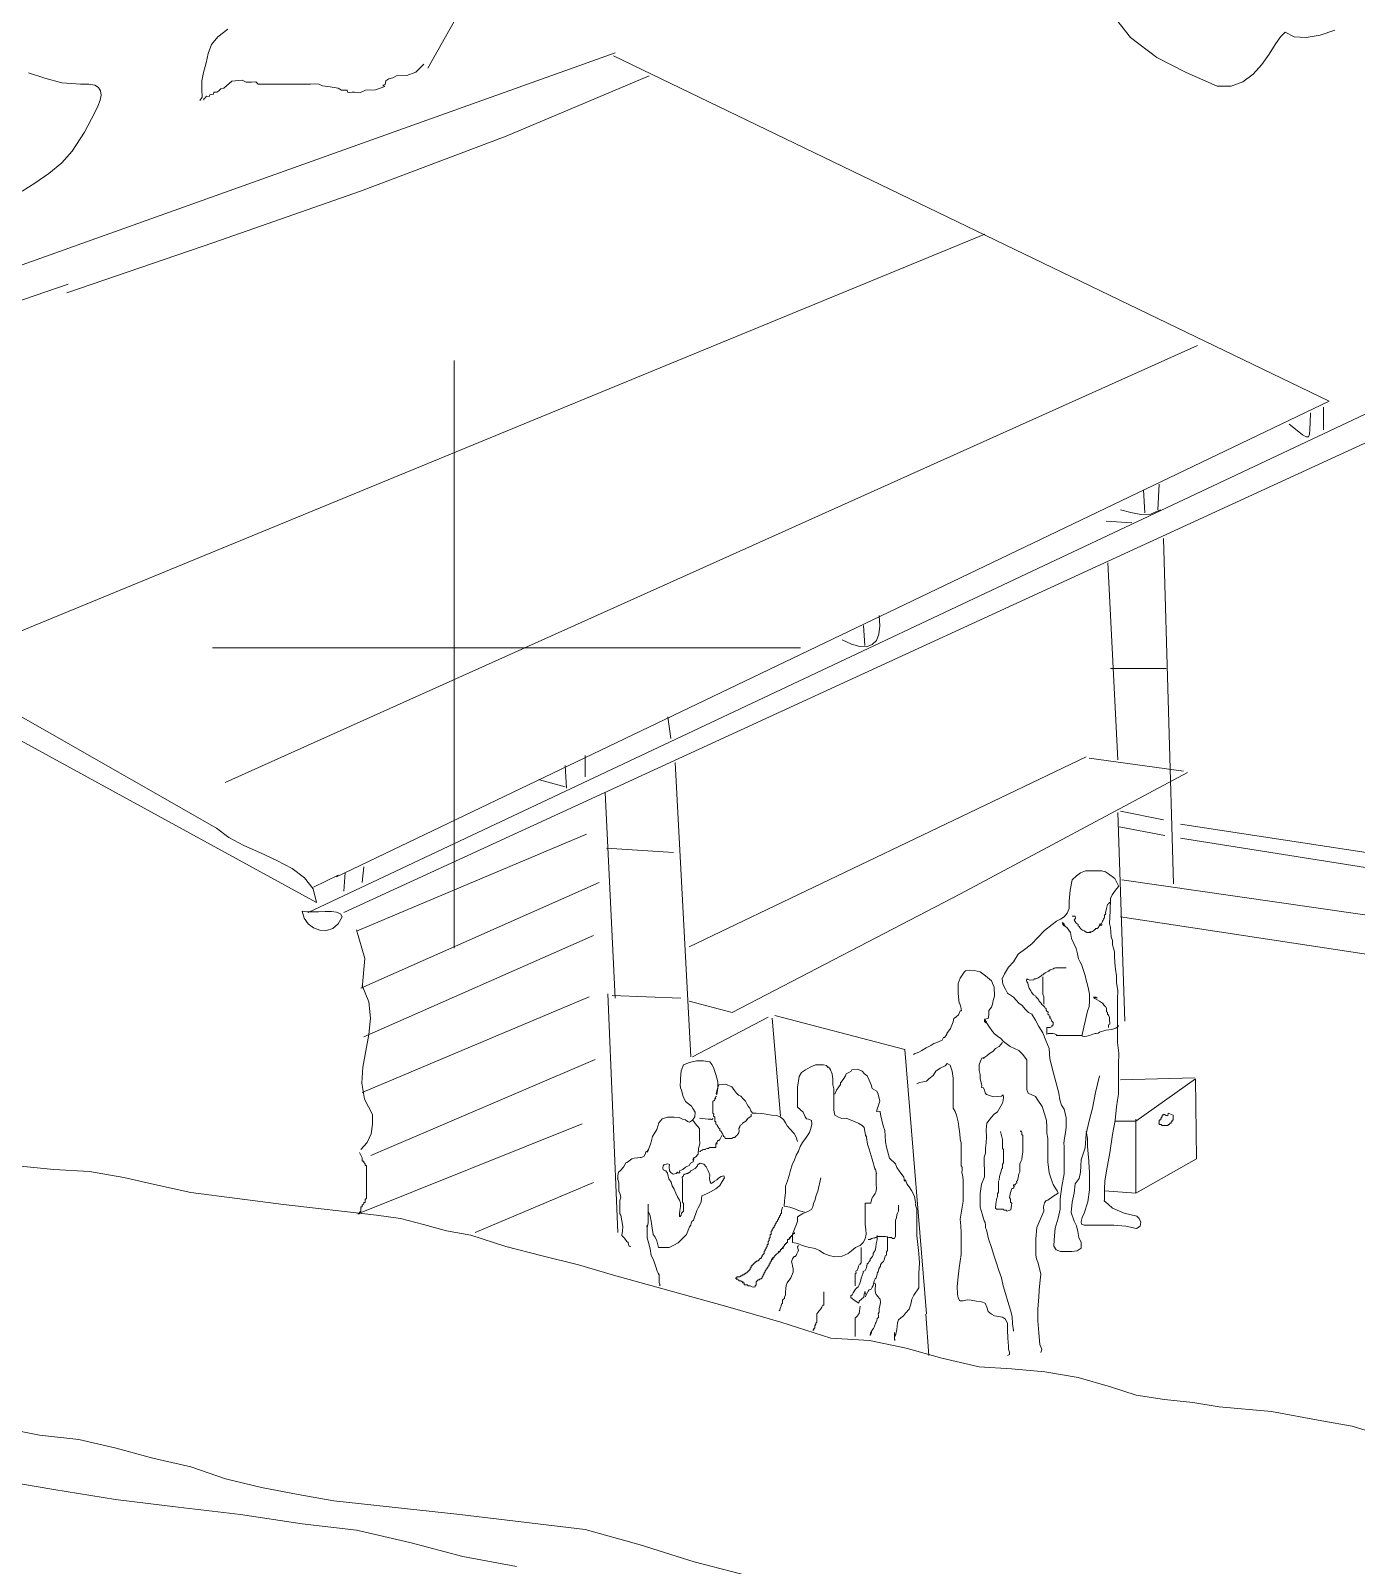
# Model space of a CAD drawing. Header units: millimetres. Extents: x -18 to 362, y -23 to 357.
# Drawn here: x 143.5 to 231.3, y 106.2 to 207.9 of the extents above; entities that cross this region are included whole.
import ezdxf

# ---------------------------------------------------------------- set-up
doc = ezdxf.new("R2010")
doc.units = ezdxf.units.MM
for name, color, linetype, lineweight in [('Aussen', 7, 'CONTINUOUS', 0), ('hilf', 5, 'CONTINUOUS', 0), ('Innenkreis', 7, 'CONTINUOUS', 0), ('Motiv', 7, 'CONTINUOUS', 0), ('Pocket', 7, 'CONTINUOUS', 0)]:
    doc.layers.add(name, color=color, linetype=linetype, lineweight=lineweight)

msp = doc.modelspace()

# ---------------------------------------------------------------- linework, layer by layer
at = {"layer": 'Aussen'}
msp.add_circle((171.5385, 166.98825), 190, dxfattribs=at)
at = {"layer": 'hilf', "color": 0}
for points in [[(171.5385, 186.035), (171.5385, 147.07425)], [(155.5215, 166.98825), (194.48225, 166.98825)]]:
    msp.add_lwpolyline(points, dxfattribs=at)
at = {"layer": 'Innenkreis'}
msp.add_circle((171.5385, 166.98825), 119, dxfattribs=at)
at = {"layer": 'Motiv', "color": 0}
for points in [[(169.7979, 205.41015), (172.33845, 209.9349)], [(214.8792, 209.31495), (216.3597, 207.4269), (218.1057, 206.1093), (220.0497, 205.1181), (222.1242, 204.2049), (223.0347, 204.21165), (223.8207, 204.5085), (224.4957, 205.01385), (225.0702, 205.64625), (225.5577, 206.32335), (225.9687, 206.96145), (226.3152, 207.4806), (226.6122, 207.79635), (227.2167, 207.48705), (228.0162, 207.43095), (228.9387, 207.58875), (229.9167, 207.9225)], [(154.6701, 203.2683), (154.82055, 203.4792), (154.815, 203.95845), (154.79865, 204.55665), (154.9143, 205.1223), (155.0949, 205.7487), (155.23575, 206.38185), (155.45625, 206.976), (155.87535, 207.4854), (156.5385, 207.99495)], [(110.91765, 180.95475), (182.19855, 206.41935)], [(169.53015, 205.67805), (168.9948, 205.1424), (168.3924, 204.9081), (167.71035, 204.88455), (167.4729, 204.76335), (167.20995, 204.68595), (167.00895, 204.56955), (166.95675, 204.33045), (166.8096, 204.2685), (166.93575, 204.192), (166.3164, 203.9772), (165.6483, 203.9373), (165.3195, 203.79645), (164.93055, 203.80395), (164.7783, 203.8104), (164.6049, 203.79165), (164.47245, 203.81205), (164.44305, 203.9373), (164.0721, 203.93565), (163.8408, 204.0789), (163.32585, 204.16185), (162.7983, 204.2301), (162.5745, 204.3474), (162.3051, 204.35895), (162.0195, 204.33345), (161.74935, 204.3393), (158.5527, 204.3393), (158.3964, 204.4875), (158.09205, 204.4794), (157.7496, 204.46785), (157.48185, 204.60705), (156.7941, 204.54435), (156.2766, 204.0717), (156.0585, 204.02355), (155.9274, 203.90955), (155.80365, 203.8095), (155.6076, 203.80395), (155.57745, 203.68185), (155.4603, 203.65815), (155.33655, 203.6379), (155.2854, 203.52315), (155.1429, 203.54355), (155.06895, 203.4954), (155.01435, 203.42205), (154.9314, 203.3676), (154.9323, 203.2806), (154.93785, 203.4018)], [(163.74, 151.7985), (229.5297, 183.32115), (182.10405, 206.22975)], [(143.32665, 205.0929), (144.4056, 204.7479), (145.52955, 204.43365), (146.7723, 204.3393), (147.31245, 204.34995), (147.70395, 204.2742), (147.9612, 204.1203), (148.09785, 203.8974), (148.12635, 203.6127), (148.062, 203.27325), (147.918, 202.88835), (147.7089, 202.4652), (147.0246, 201.16065), (146.21055, 199.90245), (145.536, 199.1391), (144.65865, 198.4254), (143.72685, 197.7858), (142.88955, 197.2437)], [(184.47075, 204.90495), (174.972, 200.88555), (165.33405, 197.247), (155.6085, 193.84035), (145.84845, 190.51605)], [(139.9794, 166.9452), (206.7168, 194.397)], [(113.7579, 179.2506), (118.2141, 180.87585), (122.7495, 182.44305), (127.2156, 184.06095), (131.4645, 185.8344), (134.0385, 187.0068), (136.9845, 188.0169), (140.0535, 188.99265), (142.9953, 190.06035), (145.9428, 191.0841)], [(164.21265, 149.4321), (243.9192, 186.06705), (243.3942, 186.8646), (242.4822, 187.18605), (241.4097, 187.05075), (240.4077, 186.47865), (161.84625, 149.4321)], [(156.3555, 158.04615), (220.8207, 187.01355)], [(226.8792, 181.8069), (227.4102, 181.38855), (227.7807, 181.10685), (228.0207, 180.96765), (228.1602, 180.97575), (228.2277, 181.1346), (228.2547, 181.4496), (228.2682, 181.9248), (228.2997, 182.5644)], [(229.1517, 182.94285), (229.1517, 181.4283)], [(115.5156, 175.75455), (162.4143, 150.0945), (162.1929, 150.99705), (161.62155, 151.7352), (160.7883, 152.352), (159.78165, 152.8866), (158.68785, 153.3822), (157.5966, 153.87795), (156.59475, 154.41585), (155.77035, 155.03595), (111.012, 180.57615)], [(217.3197, 175.9377), (217.2237, 177.4521)], [(218.2662, 177.83145), (218.1702, 176.1273)], [(218.3607, 176.1273), (217.7022, 175.8399), (217.0542, 175.81635), (216.3957, 175.94805), (215.7087, 176.1273)], [(214.7622, 175.3695), (216.4677, 175.27515)], [(218.5497, 174.23355), (219.2127, 151.32585)], [(214.8567, 172.6245), (215.5197, 159.56145)], [(199.71165, 169.122), (199.75875, 168.4335), (199.69365, 167.88105), (199.52115, 167.4669), (199.2477, 167.19075), (198.87825, 167.05575), (198.4176, 167.06385), (197.87325, 167.2152), (197.25, 167.5131)], [(198.76515, 167.1339), (198.6699, 168.4596)], [(215.0472, 165.61935), (218.7387, 165.61935)], [(185.7012, 162.4008), (185.8908, 160.98075)], [(180.2103, 158.42535), (180.2103, 159.84555)], [(213.4377, 159.75015), (187.12125, 147.1599)], [(178.98, 157.6677), (178.8855, 159.18225)], [(186.17475, 159.37185), (187.2156, 139.8714)], [(220.1577, 158.7093), (205.08915, 150.6756), (189.96135, 142.806), (187.12125, 143.5629)], [(219.8742, 158.80395), (213.6267, 159.6558)], [(178.8855, 157.7622), (177.18135, 158.23575)], [(181.53615, 157.38375), (182.19855, 143.7525)], [(215.5197, 156.05895), (215.9937, 142.2381)], [(218.5497, 155.5851), (215.7087, 156.1533)], [(165.0648, 148.20165), (180.30585, 154.63875)], [(215.6157, 155.11155), (218.6442, 154.5435)], [(239.4702, 127.1868), (240.7752, 126.9192), (242.0172, 127.0452), (243.2112, 127.4724), (244.3692, 128.11035), (245.5107, 128.86635), (246.6447, 129.64845), (247.7922, 130.3647), (248.9637, 130.92285), (276.0102, 146.6871), (219.6852, 155.30115)], [(186.0795, 153.4083), (181.63065, 153.69225)], [(219.6852, 154.3548), (271.6542, 146.11905), (239.1852, 127.47)], [(163.8489, 151.92135), (162.21885, 151.10685)], [(164.21265, 150.8523), (164.3073, 152.0826)], [(165.5385, 152.46105), (165.44325, 151.4202)], [(214.3107, 138.6069), (214.0557, 137.51055), (213.8427, 136.4649), (213.6297, 135.62265), (213.4407, 134.7633), (213.3657, 133.8471), (213.1062, 133.05105), (213.0747, 132.63855), (213.0642, 132.2193), (212.9727, 131.81415), (212.7042, 131.44455), (212.6247, 130.82205), (212.5032, 130.2402), (212.4372, 129.5451), (212.6367, 128.96835), (212.7942, 128.65635), (212.8752, 128.28225), (212.9547, 127.89975), (213.1062, 127.5627), (213.1002, 127.1835), (212.8422, 127.01355), (212.4732, 126.96795), (212.1282, 126.9606), (211.7352, 126.9564), (211.4427, 127.06725), (211.2867, 127.3194), (211.2987, 127.7376), (211.3812, 128.51085), (211.5657, 129.16905), (211.7037, 129.76335), (211.7007, 130.4502), (211.8252, 131.2737), (211.9677, 132.1143), (211.9677, 133.9218), (211.9602, 134.13585), (211.9977, 134.47935), (212.0532, 134.8593), (212.1012, 135.18075), (212.0967, 135.8301), (211.9677, 136.3983), (211.7892, 136.6596), (211.6902, 137.02815), (211.6137, 137.4504), (211.4997, 137.87115), (211.2732, 138.795), (211.0302, 139.7325), (210.9792, 140.4126), (210.7587, 140.9466), (210.5517, 141.46335), (210.2952, 141.88725), (210.0627, 142.2918), (209.8257, 142.69065), (209.6037, 142.80855), (209.3922, 143.03145), (209.1807, 143.2683), (208.9557, 143.42625), (208.6122, 143.8233), (208.2207, 144.096), (208.0722, 144.35565), (207.9162, 144.681), (207.8622, 145.0326), (208.0182, 145.36785), (208.2807, 145.8024), (208.6212, 146.17125), (208.9212, 146.6814), (209.4237, 147.04125), (209.8392, 147.35685), (210.2082, 147.75885), (210.6672, 148.24395), (211.1652, 148.6476), (211.4592, 148.85265), (211.7367, 149.00085), (211.9812, 149.157), (212.1687, 149.3841), (212.3067, 149.70225), (212.3022, 150.18075), (212.3697, 150.92625), (212.5032, 151.5927), (212.7867, 151.8702), (213.0642, 152.07615), (213.3837, 152.19075), (213.7917, 152.19495), (214.1232, 152.1975), (214.4457, 152.19), (214.7217, 152.1348), (214.9137, 151.9947), (215.3232, 151.69845), (215.5827, 151.20375), (215.5662, 151.155), (215.3787, 150.91395), (215.1567, 150.60885), (215.0457, 150.36555), (215.0142, 149.5404), (214.9797, 148.71435), (215.0502, 148.44975), (215.0697, 148.13565), (215.0952, 147.8256), (215.1807, 147.5766), (215.1837, 147.291), (215.2422, 147.06135), (215.3037, 146.8344), (215.3142, 146.5569), (215.3352, 146.1093), (215.3817, 145.68705), (215.4357, 145.24095), (215.4492, 144.7779), (215.5197, 144.2694), (215.5152, 143.685), (215.5152, 140.8164), (215.5887, 140.106), (215.5827, 139.3629), (215.5827, 137.4024), (215.5017, 136.99395), (215.4492, 136.5576), (215.3442, 135.64785), (215.1807, 134.7249), (215.0097, 133.5069), (214.7787, 132.31545), (214.6662, 131.62605), (214.6452, 131.11995), (214.6437, 130.89855), (214.6467, 130.6185), (214.6452, 130.3899), (214.6287, 130.3239), (214.8867, 130.10265), (215.1807, 129.83805), (215.9382, 129.50205), (216.7902, 129.3075), (216.9522, 129.15615), (217.0542, 128.9031), (217.0167, 128.64915), (216.7617, 128.4954), (216.0582, 128.64345), (215.2707, 128.7003), (213.3072, 128.7003), (213.1182, 128.77845), (213.0882, 128.95935), (213.1692, 129.21165), (213.3072, 129.5037), (213.5472, 130.2516), (213.6417, 131.0589), (213.6462, 132.1737), (213.5742, 133.25205), (213.5802, 133.22355), (213.5712, 133.4271), (213.5472, 133.7046), (213.5082, 133.89585), (213.5082, 134.44605), (213.4407, 134.92605)], [(267.0162, 144.22545), (215.8032, 151.6098)], [(165.3489, 144.4149), (181.1577, 151.4202)], [(212.5032, 149.1831), (212.6907, 149.18625), (212.7192, 149.0496), (212.6442, 148.9194), (212.6982, 148.8306), (212.7447, 148.77615), (212.7717, 148.7208), (212.8347, 148.6824), (212.8992, 148.6419), (212.9052, 148.5516), (212.9757, 148.5069), (213.0012, 148.4475), (213.0387, 148.3872), (213.1167, 148.3122), (213.1767, 148.2741), (213.2442, 148.2447), (213.3117, 148.21305), (213.3642, 148.18125), (213.4827, 148.10565), (213.6747, 148.1121), (213.7527, 148.11285), (213.7197, 148.10895), (213.6507, 148.1193), (213.6957, 148.15125), (213.8427, 148.1781), (213.9327, 148.24305), (213.9792, 148.2837), (214.0362, 148.3131), (214.0737, 148.38645), (214.1652, 148.3758), (214.2372, 148.4466), (214.2777, 148.5117), (214.3167, 148.5768), (214.3692, 148.64685), (214.3662, 148.7094), (214.3077, 148.6167), (214.3917, 148.5768), (214.4787, 148.6191), (214.4472, 148.7037), (214.4832, 148.78665), (214.5087, 148.8681), (214.5582, 148.92345), (214.5777, 148.9935), (214.6167, 149.0529), (214.6482, 149.10975), (214.6452, 149.11065), (214.6452, 149.12205), (214.6437, 149.26035), (214.6512, 149.25315), (214.7307, 149.3424), (214.7022, 149.4102), (214.7802, 149.69805), (214.8432, 149.9652), (214.8957, 149.99355), (214.9137, 150.0456), (214.9677, 150.0651), (214.9797, 150.10185), (214.9797, 150.1206)], [(211.8342, 148.78185), (211.9497, 148.6989), (212.0067, 148.58415), (211.9872, 148.53285), (211.8732, 148.6419), (211.8567, 148.74345), (211.9317, 148.6572), (212.0502, 148.50915), (212.1597, 148.4262), (212.3817, 148.1064), (212.4537, 147.7116), (212.7717, 147.05415), (212.8572, 146.7042), (212.9202, 146.3673), (213.0042, 146.17845), (213.1182, 145.98885), (213.3612, 145.26225), (213.4287, 144.94725), (213.5082, 144.64605), (213.5802, 144.3621), (213.6567, 144.0252), (213.6417, 143.77455), (213.6417, 143.541), (213.6297, 143.20335), (213.5082, 142.89075), (213.3327, 142.12245), (213.1677, 141.3396), (213.1542, 141.23385), (213.2877, 141.2118), (213.4797, 141.2412), (213.6417, 141.2916), (213.8637, 141.36405), (214.0647, 141.4194), (214.0137, 141.41205), (214.0962, 141.4194), (214.2267, 141.44625), (214.3182, 141.4974), (214.7232, 141.62685), (215.1387, 141.6822), (215.3952, 141.76605), (215.5542, 141.87105), (215.5257, 141.9093), (215.5827, 141.95415)], [(263.7027, 141.8589), (215.7087, 149.14815)], [(165.44325, 144.4149), (165.6027, 146.3949), (165.0648, 148.296)], [(165.5385, 141.19635), (180.7785, 147.9177)], [(210.4287, 120.26625), (210.4857, 120.5022), (210.3612, 120.8016), (210.3012, 121.5837), (210.2277, 122.35935), (210.2262, 123.16245), (210.2952, 123.93555), (210.3237, 124.4052), (210.3612, 124.8666), (210.4287, 125.4567), (210.2952, 126.0231), (210.2322, 126.26895), (210.1452, 126.4869), (210.0837, 126.7173), (210.0942, 126.99645), (210.0897, 127.797), (210.1602, 128.5671), (210.6297, 129.6378), (210.6087, 129.9252), (210.6672, 130.1808), (210.7752, 130.3485), (210.8967, 130.3737), (211.2297, 130.60725), (211.5657, 130.84245), (211.5087, 130.9839), (211.3857, 131.18415), (211.2522, 131.39745), (211.1652, 131.57895), (210.9732, 132.1779), (210.8967, 132.91095), (210.8967, 134.4573), (210.8262, 134.8098), (210.8142, 135.22635), (210.7917, 135.65205), (210.6957, 136.03035), (210.5022, 136.5798), (210.2277, 137.0004), (210.0822, 137.23395), (209.8332, 137.35125), (209.5962, 137.4708), (209.4912, 137.71245), (209.4912, 139.6779), (209.2032, 140.05305), (208.9557, 140.28075), (208.4007, 140.5485), (207.9522, 140.88315), (207.76335, 141.08895), (207.54375, 141.24435), (207.3435, 141.38685), (207.21555, 141.552), (206.97555, 141.9027), (206.68425, 142.34865), (206.6925, 142.2006), (206.7852, 142.1241), (206.82585, 142.1616), (206.6802, 142.3551), (206.9316, 142.4058), (206.96745, 142.6497), (206.97645, 142.9476), (207.14895, 143.1585), (207.21, 143.36685), (207.2343, 143.4702), (207.26625, 143.60205), (207.34995, 143.895), (207.33765, 144.4866), (207.14895, 144.8991), (206.75655, 145.2273), (206.41245, 145.50135), (206.01375, 145.6014), (205.6743, 145.6095), (205.43835, 145.56075), (205.34955, 145.48995), (205.086, 145.08555), (204.9396, 144.7227), (204.9345, 144.0594), (205.0071, 143.42625), (205.02585, 143.4408), (205.1112, 143.187), (205.16085, 142.9272), (205.077, 142.92165), (204.97365, 142.64745), (204.81495, 142.5195), (204.66855, 142.4106), (204.60495, 142.18845), (204.426, 141.73995), (204.2037, 141.4185), (204.2022, 141.3771), (204.12645, 141.2631), (204.0303, 141.1581), (203.9694, 141.141), (203.8881, 140.9646), (203.63745, 140.8554), (203.34285, 140.7585), (203.13285, 140.6154), (202.8195, 140.4648), (202.5297, 140.28075), (202.3353, 140.1774), (202.0554, 140.05875), (202.07085, 140.09295), (201.99435, 140.01315)], [(210.8307, 141.3519), (210.8307, 141.81975), (211.0482, 141.82065), (211.1832, 141.88725), (211.1592, 141.93285), (211.2372, 141.9849), (211.2342, 142.14855), (211.1592, 142.23645), (211.0692, 142.4439), (211.0287, 142.43325), (211.0302, 142.4895), (211.0332, 142.54635), (210.9927, 142.5351), (210.9627, 142.6425), (210.8967, 142.69065), (210.9027, 142.8297), (210.8307, 142.89075), (210.7827, 142.9656), (210.7722, 143.0625), (210.7137, 143.10225), (210.6822, 143.1633), (210.6042, 143.2431), (210.4992, 143.34885), (210.4317, 143.45055), (210.3567, 143.50845), (210.3237, 143.5629), (210.2952, 143.62725), (210.2292, 143.72325), (210.1572, 143.7762), (210.1227, 143.83065), (210.0942, 143.895), (209.9457, 143.97225), (209.8602, 144.096), (209.8107, 144.1596), (209.7567, 144.24645), (209.7162, 144.3069), (209.6922, 144.36375), (209.6622, 144.42315), (209.6217, 144.4947), (209.5782, 144.62415), (209.5587, 144.76575), (209.4942, 144.8349), (209.4822, 144.9498), (209.5077, 145.0302), (209.5587, 144.9993), (209.7387, 144.96105), (209.9592, 144.966), (209.9862, 145.03515), (210.0912, 145.0335), (210.1662, 145.0701), (210.2457, 145.1148), (210.3687, 145.16685), (210.4437, 145.23855), (210.4977, 145.2726), (210.5622, 145.30125), (210.6327, 145.37115), (210.7107, 145.44045), (210.8097, 145.47285), (210.9012, 145.5168), (210.9072, 145.56975), (210.9687, 145.57065), (211.0287, 145.5747), (211.0302, 145.6356), (211.2672, 145.69995), (211.3062, 145.7568), (211.3872, 145.7691), (212.1012, 145.7691)], [(165.44325, 144.6045), (165.87375, 143.52225), (165.9795, 142.4349), (165.87375, 141.34845), (165.6687, 140.26455), (165.47745, 139.18875), (165.4122, 138.1227), (165.58725, 137.0712), (166.11375, 136.0377), (166.1316, 135.40455), (166.0299, 134.77305), (165.7785, 134.19435), (165.3489, 133.71825)], [(210.5622, 145.16685), (210.5607, 144.23265), (210.5622, 144.0294), (210.6327, 143.84625), (210.6327, 143.6076), (210.6342, 143.56785), (210.6192, 143.5872), (210.6297, 143.5956), (210.6327, 143.4066), (210.6312, 143.36595), (210.6237, 143.39535), (210.6297, 143.42625)], [(165.44325, 137.505), (180.49455, 143.847)], [(181.72575, 144.0366), (182.3883, 128.22765)], [(186.55335, 143.7525), (182.0097, 143.94135)], [(213.9087, 143.82825), (214.0662, 143.8233), (214.1697, 143.7567), (213.9402, 143.8347), (213.9357, 143.79), (214.0152, 143.7306), (214.3167, 143.5581), (214.5102, 143.41815), (214.5762, 143.3595), (214.5837, 143.3001), (214.6347, 143.29605), (214.6512, 143.23665), (214.6977, 143.2302), (214.7127, 143.17815), (214.7307, 143.18205), (214.7877, 143.07705), (214.7757, 142.9362), (214.7772, 142.84845), (214.8462, 142.82385), (214.8417, 142.6929), (214.9062, 142.6254), (214.9122, 142.57095), (214.9317, 142.5798), (214.9842, 142.49595), (214.9812, 142.37385), (214.9887, 142.03365), (214.9242, 142.0152), (214.9122, 141.9573), (214.9137, 141.82065)], [(187.3353, 139.8789), (192.3555, 142.4895)], [(192.62325, 142.4229), (193.1589, 135.92955)], [(192.80085, 142.6164), (201.4158, 140.34435), (202.83495, 122.832)], [(213.1722, 141.2844), (211.4907, 141.2835), (211.4412, 141.28095), (211.4667, 141.2844), (211.4907, 141.3249), (211.4157, 141.34935), (211.3227, 141.3933), (211.2222, 141.4227), (210.8967, 141.4185)], [(207.8847, 140.8164), (207.66405, 140.5446), (207.41655, 140.4144), (207.24585, 140.2272), (207.0147, 140.07975), (206.8389, 139.9383), (206.6469, 139.812), (206.63145, 139.76805), (206.65905, 139.79745), (206.64855, 139.8252), (206.51745, 139.77615), (206.436, 139.57845), (206.34585, 139.3329), (206.3391, 138.97305), (206.4141, 138.69135), (206.4099, 138.41385), (206.4654, 138.16665), (206.5158, 137.9673), (206.50035, 137.83545), (206.625, 137.81355), (206.6916, 137.6637), (206.74125, 137.4831), (206.8146, 137.3691), (207.28155, 137.2137), (207.8178, 137.26815), (207.9297, 137.3577), (207.9582, 137.20305), (207.9327, 136.96365), (207.8847, 136.80015), (207.5526, 136.22895), (207.33615, 136.05885), (207.14895, 135.86265), (206.8479, 135.46155), (206.81115, 135.036), (206.8146, 134.5704), (206.81205, 134.16015), (206.7468, 133.81605), (206.7543, 133.47825), (206.6745, 133.22115), (206.6802, 131.9133), (206.50125, 131.4201), (206.41245, 130.8033), (206.41245, 129.90585), (206.5443, 129.45975), (206.6703, 129.00885), (206.74455, 128.88855), (206.751, 128.71185), (206.75355, 128.532), (206.8146, 128.40435), (206.94705, 127.80765), (207.14895, 127.22835), (207.3093, 126.7245), (207.48345, 126.18585), (207.6339, 125.7162), (207.8178, 125.2197), (207.9372, 124.68855), (208.0857, 124.1772), (208.2462, 123.6468), (208.4217, 123.07785), (208.5267, 122.65065), (208.5537, 122.17455), (208.5702, 122.00625), (208.6212, 121.7391), (208.6212, 121.67415), (208.6212, 121.7391)], [(166.01115, 133.3392), (180.87375, 139.6818)], [(194.29665, 134.25615), (194.1981, 134.5476), (194.0631, 134.7918), (193.761, 135.12615), (193.6128, 135.3021), (193.50225, 135.49815), (193.3623, 135.717), (193.1589, 135.86265), (192.9228, 135.9816), (192.58095, 135.99705), (192.07665, 136.08975), (191.5491, 136.13205), (191.31975, 136.13535), (191.20335, 136.2801), (191.12685, 136.46835), (191.01705, 136.59915), (190.9446, 136.7637), (190.84935, 136.93365), (190.6881, 137.09085), (190.5483, 137.26815), (190.39125, 137.3349), (190.25115, 137.4618), (190.12575, 137.6385), (189.94605, 137.87115), (189.52605, 138.04935), (189.07605, 138.0048), (189.0231, 137.84265), (188.95305, 137.62365), (188.9133, 137.43495), (188.9523, 137.36415), (189.00855, 137.77095), (189.0093, 138.20565), (188.88555, 138.6891), (188.7327, 139.1724), (188.62035, 139.36935), (188.47395, 139.5444), (188.0523, 139.6095), (187.60305, 139.611), (187.13685, 139.49385), (186.73305, 139.34325), (186.57285, 138.93885), (186.53205, 138.4335), (186.5379, 138.2325), (186.5223, 138.0096), (186.5289, 137.80845), (186.59895, 137.67015), (186.71205, 137.2446), (186.86655, 136.90035), (187.26855, 136.59915), (187.3491, 136.43475), (187.50285, 136.1973), (187.49385, 135.89115), (187.3353, 135.66165), (187.14405, 135.5397), (187.00335, 135.591), (186.86085, 135.69435), (186.66645, 135.7293), (186.4548, 135.85545), (186.1179, 135.86265), (185.68575, 135.8685), (185.3277, 135.7626), (185.10225, 135.49335), (184.95885, 135.05955), (184.69125, 134.5908), (184.56825, 134.1456), (184.4235, 133.7208), (184.35855, 133.64835), (184.33335, 133.56615), (184.3446, 133.545), (184.3902, 133.65405), (184.24845, 133.5825), (184.19085, 133.42365), (184.1151, 133.2627), (183.92145, 133.1853), (183.87015, 133.18935), (183.68535, 133.1829), (183.46815, 133.1616), (183.31905, 133.11855), (183.21915, 133.03305), (183.0864, 132.9348), (182.97015, 132.8622), (182.9181, 132.8508), (182.76015, 132.5562), (182.54925, 132.31545), (182.43285, 132.21765), (182.3883, 131.99565), (182.37765, 131.8125), (182.3628, 131.832), (182.4426, 131.5098), (182.44935, 131.20365), (182.4606, 130.9548), (182.52885, 130.7568), (182.5737, 130.56645), (182.51595, 130.3395), (182.51595, 129.7047), (182.51685, 129.786), (182.51175, 129.6558), (182.52495, 129.4671), (182.5827, 129.3702), (182.7171, 128.6256), (182.70165, 128.30325), (182.6502, 128.03145), (182.835, 127.8549), (182.9847, 127.6296), (183.06765, 127.55145), (183.09375, 127.43325), (183.13125, 127.3299), (183.25245, 127.29495)], [(202.19535, 138.0714), (202.3776, 138.17055), (202.61595, 138.2016), (202.8447, 138.25125), (202.99845, 138.40665), (203.28405, 138.6297), (203.45835, 138.912), (203.75535, 139.11135), (204.0768, 139.27185), (204.2121, 139.42305), (204.40395, 139.30995), (204.54225, 138.9243), (204.60495, 138.45795), (204.60495, 136.4649), (204.7377, 136.2468), (204.83925, 135.99705), (204.9549, 135.5706), (205.0071, 135.08055), (205.04535, 134.76585), (205.0737, 134.43765), (205.13895, 134.1546), (205.1406, 133.8045), (205.1406, 132.6498), (205.21365, 132.5472), (205.21125, 132.3699), (205.19835, 132.18105), (205.2414, 132.0477), (205.2789, 131.7156), (205.2747, 131.33865), (205.2747, 130.3068), (205.0737, 129.09765), (205.11375, 128.6703), (205.1406, 128.22765), (205.1406, 126.7596), (205.07205, 126.32745), (205.0029, 125.8929), (204.9477, 125.28), (204.8727, 124.6437), (204.89145, 124.1571), (204.9549, 123.88605), (205.05405, 123.70035), (205.27305, 123.6981), (205.54575, 123.75495), (205.8102, 123.74685), (206.16015, 123.6648), (206.4849, 123.63795), (206.73135, 123.54825), (206.8479, 123.27885), (206.93805, 122.9826), (207.14895, 122.8101), (207.3606, 122.7093), (207.6291, 122.66205), (207.8907, 122.6052), (208.0857, 122.4756), (208.2177, 122.19075), (208.2207, 121.77105), (208.2477, 121.22895), (208.2867, 120.6894), (208.2807, 120.5022), (208.3422, 120.29475), (208.3587, 120.1296), (208.2207, 120.066)], [(195.83625, 131.8467), (195.636, 130.96935), (195.53355, 130.67385), (195.44085, 130.3395), (195.36435, 130.1466), (195.31455, 129.9318), (195.22515, 129.74625), (195.03315, 129.6378), (194.6433, 129.48165), (194.2908, 129.2718), (194.30475, 128.9796), (194.22975, 128.7672), (193.9572, 128.10885), (193.962, 127.75635), (193.962, 127.5627), (194.31765, 127.4895), (194.6058, 127.3521), (195.01185, 127.26), (195.47325, 127.16085), (195.76305, 127.0272), (196.03725, 126.8262), (196.39065, 126.705), (196.7625, 126.62205), (197.25555, 126.6627), (197.64375, 126.8262), (197.8635, 127.00455), (198.14415, 127.23315), (198.4446, 127.3521), (198.64785, 127.5627), (198.78645, 127.79865), (198.84885, 128.1081), (198.81975, 128.4327), (198.78135, 128.74845), (198.78135, 130.17345), (199.01835, 130.1751), (199.15245, 130.16685), (199.1793, 130.2948), (199.19325, 130.3785), (199.22655, 130.4754), (199.31685, 130.64145), (199.2885, 130.59585), (199.3599, 130.6722), (199.452, 130.80075), (199.48455, 130.9092), (199.52205, 131.1426), (199.51785, 131.4168), (199.51785, 132.1143), (199.52205, 132.13725), (199.4901, 132.30075), (199.45515, 132.43665), (199.45125, 132.3723), (199.2462, 133.08435), (199.0491, 133.7541), (198.9351, 134.0901), (198.87585, 134.5233), (198.87015, 134.56725), (198.8928, 134.55165), (198.8898, 134.5542), (198.8049, 134.655), (198.8139, 134.70645), (198.81075, 134.6697), (198.79845, 134.6673), (198.78135, 134.817), (198.71385, 135.18075), (198.58125, 135.3273), (198.3501, 135.4494), (198.1125, 135.5616), (197.5095, 135.79605), (197.22225, 135.79035), (197.0139, 135.8694), (196.7754, 136.0116), (196.70625, 136.3314), (196.70625, 137.7369), (196.6323, 138.0129), (196.6395, 138.3693), (196.5981, 138.73875), (196.4727, 139.0089), (196.4253, 139.11315), (196.3155, 139.2123), (196.24395, 139.24815), (196.31475, 139.16265), (196.2156, 139.30095), (196.0227, 139.34325), (195.77115, 139.341), (195.49845, 139.34745), (195.12825, 139.1772), (194.832, 139.0089), (194.5602, 138.84045), (194.39745, 138.57345), (194.29665, 137.85075), (194.29665, 136.5324), (194.6652, 136.1973), (194.72865, 136.0572), (194.79375, 135.8946), (194.8866, 135.76665), (195.03315, 135.7293), (195.21615, 135.63885), (195.2439, 135.402), (195.1812, 135.1125), (195.09585, 134.8641), (194.86455, 134.52), (194.6319, 134.18955), (194.4798, 133.93245), (194.3697, 133.6191), (194.21205, 133.34385), (194.0964, 133.05105), (193.93845, 132.7101), (193.8228, 132.3495), (193.73265, 131.99565), (193.62765, 131.64555), (193.50135, 131.3031), (193.49325, 130.86105), (193.4616, 130.5144), (193.42995, 130.3068), (193.40955, 129.96105), (193.78065, 129.90585), (194.1174, 129.7974), (194.43075, 129.6714), (194.613, 129.62655), (194.7654, 129.57045)], [(196.77375, 137.4024), (196.8723, 137.65305), (197.04165, 137.87115), (197.1351, 138.0453), (197.1489, 138.11295), (197.14245, 138.1356), (197.17335, 138.17385), (197.32815, 138.3693), (197.47605, 138.6069), (197.53065, 138.7395), (197.6877, 138.83865), (197.8422, 138.92265), (197.8926, 139.0089), (198.26625, 139.06095), (198.58125, 138.9081), (198.7374, 138.7476), (198.91575, 138.6069), (199.0524, 138.3294), (199.1835, 138.0048), (199.2468, 137.77935), (199.39185, 137.67435), (199.54725, 137.58315), (199.6473, 137.3991), (199.75065, 136.92645), (199.56675, 136.3908), (199.5327, 136.2435), (199.6473, 136.25745), (199.77825, 136.2501), (199.7931, 136.0401), (199.87935, 135.6624), (199.97685, 135.3012), (200.08185, 134.99685), (200.11365, 134.6274), (200.1291, 134.2392), (200.18685, 133.8795), (200.38785, 133.152), (200.79, 132.7833), (200.886, 132.52935), (201.0243, 132.31545), (201.33435, 131.8842), (201.36765, 131.7651), (201.37575, 131.6685), (201.3912, 131.6358), (201.4458, 131.70585), (201.54015, 131.4471), (201.6933, 131.2443), (201.85185, 131.01075), (201.99435, 130.77555), (202.0512, 130.61115), (202.09605, 130.3671), (202.1229, 130.1847), (202.12875, 130.2018), (202.12365, 130.0506), (202.1595, 129.89685), (202.19625, 129.7902), (202.19535, 129.7812), (202.19535, 129.1896), (202.19535, 128.03145), (202.26765, 127.4319), (202.3296, 126.8262), (202.3833, 126.1833), (202.3296, 125.52585), (202.3296, 124.5501), (201.99915, 124.07895), (201.87315, 123.8103), (201.8031, 123.4758), (201.6972, 123.14385), (201.46365, 122.8785), (201.31815, 122.7117), (201.1455, 122.5791), (200.99655, 122.43585), (200.92335, 122.23635), (200.8899, 121.78725), (200.79, 121.40475), (200.73615, 121.3656), (200.7639, 121.4316), (200.78655, 121.45035), (200.7231, 121.27035), (200.7435, 121.071), (200.73375, 121.14105), (200.71905, 121.3476), (200.7231, 121.55685), (200.7231, 121.605)], [(214.6452, 130.9767), (216.7212, 130.84245), (220.7367, 133.11855), (220.6707, 138.40665), (216.7212, 135.5949), (215.3817, 135.5949)], [(220.6032, 138.47355), (215.7162, 138.33915)], [(191.2179, 136.06365), (191.217, 135.9417), (191.1324, 135.86355), (191.0235, 135.7968), (190.94925, 135.7098), (190.95105, 135.6723), (190.95015, 135.7293), (190.87455, 135.59415), (190.74915, 135.5283), (190.6572, 135.46725), (190.6149, 135.3939), (190.55055, 135.36555), (190.49625, 135.33135), (190.4775, 135.22395), (190.4148, 135.12615), (190.4187, 134.93745), (190.38135, 134.7918), (190.33905, 134.7339), (190.2804, 134.6583), (190.18935, 134.59635), (190.14705, 134.52405), (190.0347, 134.52165), (189.94605, 134.4573), (189.8964, 134.4573), (189.9297, 134.4573), (189.6783, 134.4573), (189.7962, 134.4573), (189.49095, 134.45085), (189.47805, 134.55165), (189.41055, 134.5908), (189.36825, 134.6625), (189.34875, 134.74365), (189.3039, 134.79495), (189.27615, 134.85855), (189.21435, 134.95035), (189.14265, 134.9928), (189.14205, 135.09765), (189.07125, 135.1416), (189.03615, 135.1962), (189.00855, 135.26055), (188.9775, 135.32385), (188.9628, 135.36555), (188.8872, 135.40455), (188.8749, 135.4851), (188.87325, 135.57705), (188.8872, 135.53895), (188.80995, 135.6006), (188.8083, 135.7293), (188.80905, 135.8733), (188.7327, 135.94665), (188.74815, 136.0776), (188.6739, 136.1304), (188.6739, 136.3356), (188.6739, 136.93365), (188.73825, 136.96305), (188.79285, 136.99635), (188.8206, 137.08575), (188.87835, 137.12415), (188.8212, 137.06955), (188.83605, 137.13555), (188.871, 137.23635), (188.9418, 137.26815)], [(165.25425, 133.52865), (165.36915, 133.3164), (165.4245, 133.2285), (165.4416, 133.17135), (165.44325, 133.0551), (165.44325, 132.96075), (165.5385, 132.96075), (165.5385, 132.8664), (165.63285, 132.7719), (165.63285, 132.67665), (165.7272, 132.67665), (165.7272, 132.5823), (165.7272, 130.97265), (165.7329, 130.7244), (165.7272, 130.4997), (165.63285, 130.4046), (165.63855, 130.30605), (165.63285, 130.21575), (165.5385, 130.21575), (165.5385, 130.1214), (165.44325, 130.02615), (165.44325, 129.9318), (165.3489, 129.9318), (165.348, 129.79665), (165.3489, 129.6477), (165.25425, 129.55335), (165.25365, 129.4581), (165.15915, 129.4581), (180.0216, 135.4224)], [(185.12655, 124.75095), (185.19495, 124.71855), (185.1633, 124.8081), (185.11515, 124.9089), (185.1348, 124.91055), (185.12655, 125.42085), (185.0526, 125.53395), (184.98345, 125.6625), (184.91355, 125.9385), (184.82565, 126.2241), (184.72065, 126.4674), (184.587, 126.68955), (184.52115, 127.146), (184.4235, 127.5627), (184.32915, 127.86315), (184.32345, 128.22855), (184.32345, 128.7003), (184.3176, 128.60295), (184.34535, 128.63865), (184.37865, 128.74515), (184.3902, 128.85915), (184.3902, 130.10595), (184.3902, 129.6378), (184.5294, 129.3312), (184.5912, 128.96835), (184.65225, 128.5077), (184.72455, 128.09835), (184.8597, 127.9095), (184.95885, 127.6629), (185.09085, 127.2219), (185.79555, 127.22745), (186.09915, 127.37895), (186.3921, 127.54635), (186.93405, 128.09835), (187.1262, 128.6037), (187.21245, 128.7012), (187.25145, 128.83635), (187.29615, 128.96325), (187.40205, 129.03495), (187.62495, 129.69075), (187.7031, 129.8601), (187.8375, 130.10595), (187.91475, 130.2474), (187.9212, 130.45905), (187.94415, 130.6446), (188.0718, 130.70895), (188.3037, 130.8033), (188.53725, 130.91385), (188.87655, 131.1141), (189.1452, 131.34285), (189.31125, 131.6025), (189.44625, 131.85645), (189.40635, 131.98335), (189.2379, 131.94015), (189.0468, 131.8197), (188.9418, 131.7123), (188.7945, 131.62035), (188.66265, 131.51055), (188.5608, 131.46885), (188.50725, 131.57895), (188.46885, 131.78895), (188.47395, 132.04125), (188.3793, 132.32265), (188.2395, 132.58305), (188.08815, 132.7614), (187.8375, 132.8166), (187.761, 132.75555), (187.72185, 132.75645), (187.6983, 132.7458), (187.6698, 132.6498), (187.50375, 132.4635), (187.23345, 132.3171), (187.16355, 132.23385), (187.03665, 132.1527), (186.9666, 132.1194), (187.0677, 132.18105), (186.92685, 132.1404), (186.85185, 132.09), (186.8112, 132.07125), (186.7746, 132.1242), (186.7053, 131.9631), (186.65745, 131.8881), (186.66645, 131.7117), (186.66645, 131.46885), (186.66645, 130.2402), (186.73725, 130.1442), (186.74205, 129.98535), (186.7275, 129.80565), (186.7428, 129.64545), (186.71685, 129.6249), (186.59895, 129.5037), (186.576, 129.3702), (186.51405, 129.2823), (186.46125, 129.29205), (186.4653, 129.45075), (186.48885, 129.68685), (186.5328, 129.94395), (186.54345, 130.1856), (186.4653, 130.3737), (186.3369, 130.59825), (186.231, 130.84245), (186.1293, 131.0922), (185.99655, 131.3112), (185.9112, 131.5554), (185.76225, 131.77995), (185.7225, 131.9547), (185.6679, 132.1485), (185.5677, 132.3081), (185.3943, 132.38205), (185.36265, 132.5181), (185.3985, 132.64575), (185.45535, 132.7239), (185.4864, 132.70845), (185.5833, 132.74745), (185.70855, 132.7719), (185.79975, 132.7296), (185.79555, 132.5685), (185.79975, 132.3129), (185.92995, 132.18105), (186.04785, 132.0891), (186.24645, 132.1446), (186.36855, 132.2193), (186.25365, 132.18435), (186.4923, 132.18435), (186.4653, 132.31545), (186.69885, 132.396), (186.86655, 132.54885), (187.11, 132.6744), (187.19115, 132.81015), (187.38165, 132.91185), (187.42155, 133.10565), (187.34655, 133.0218), (187.36785, 133.08855), (187.44435, 133.1919), (187.53645, 133.21875), (187.71285, 133.4262), (187.7373, 133.7874), (187.81455, 134.1075), (187.80405, 134.46135), (187.80405, 135.12615), (187.50285, 135.4608), (187.4208, 135.5739), (187.3353, 135.66165)], [(187.80405, 135.79605), (188.37705, 135.72855), (188.54955, 135.7302), (188.59905, 135.7203), (188.5527, 135.7227), (188.5608, 135.72855), (188.67, 135.7221), (188.6739, 135.79605)], [(216.7212, 130.84245), (216.7212, 135.7293)], [(189.27705, 134.6583), (189.14265, 134.3898), (189.0801, 134.3304), (189.02565, 134.32395), (189.0012, 134.2848), (188.9418, 134.18955), (188.9418, 134.0772), (188.94825, 134.0919), (188.96115, 134.15865), (188.90835, 134.1651), (188.88075, 134.0748), (188.8749, 133.8543), (188.7627, 133.8543), (188.45595, 133.8567), (188.40705, 133.8453), (188.40615, 133.7874), (188.2866, 133.7925), (188.18415, 133.75905), (188.202, 133.72245), (188.17905, 133.7199), (188.0718, 133.7208), (188.20515, 133.7208), (188.09055, 133.73145), (187.99935, 133.7004), (187.9545, 133.6524), (187.8579, 133.63875), (187.8627, 133.59315), (187.8447, 133.58655), (187.80405, 133.5873)], [(207.7512, 134.92605), (207.8847, 134.39865), (207.8847, 133.7874), (207.9582, 133.7241), (207.9522, 133.57995), (207.9522, 132.8508), (207.8802, 132.7623), (207.8847, 132.6327), (207.8922, 132.51315), (207.8337, 132.45375), (207.7512, 132.1476), (207.6837, 131.93625), (207.66885, 131.70825), (207.61035, 131.63835), (207.6177, 131.4966), (207.6177, 130.9092), (207.5454, 130.78875), (207.55185, 130.58685), (207.50535, 130.4997), (207.48345, 130.39395), (207.4443, 130.11885), (207.41655, 129.83805), (207.48495, 129.76575), (207.63645, 129.77145), (207.9522, 129.77145), (207.9747, 129.70395), (208.0572, 129.70305), (208.1412, 129.7014), (208.1667, 129.6306), (208.4427, 129.7299), (208.4907, 130.0293), (208.4937, 130.17585), (208.4217, 130.2402), (208.4217, 130.42575), (208.3482, 130.53885), (208.4247, 130.87575), (208.4607, 130.98555), (208.4877, 131.1102), (208.5582, 131.1468), (208.6287, 131.19075), (208.6272, 131.3031), (208.6782, 131.2827), (208.6242, 131.25495), (208.6182, 131.33385), (208.6527, 131.4072), (208.7262, 131.3625), (208.7577, 131.4666), (208.8282, 131.52345), (208.8177, 131.62125), (208.8882, 131.64555), (208.9242, 131.88075), (208.9557, 132.1143), (209.0247, 132.24135), (209.0232, 132.39765), (209.0232, 132.7833), (209.0937, 132.9273), (209.1627, 133.0731), (209.1942, 133.30575), (209.2242, 133.5435), (209.2242, 134.6583), (209.1627, 134.72415), (209.1552, 134.83245), (209.1492, 134.9196), (209.0877, 134.9196), (209.0892, 134.9928)], [(232.9107, 114.8097), (231.0627, 115.3947), (229.0557, 115.7325), (225.7197, 116.3493), (222.2412, 116.67885), (220.5087, 116.9646), (218.6262, 117.16395), (216.7512, 117.4521), (215.0472, 118.00395), (212.8932, 118.611), (210.6882, 118.9845), (208.4832, 119.19855), (206.3376, 119.3295), (203.871, 119.89185), (201.4923, 120.55185), (199.0743, 121.07355), (196.4931, 121.2225), (193.18815, 122.28855), (189.6774, 123.30495), (182.10405, 125.3874), (179.77665, 126.08415), (177.36225, 126.6831), (174.95085, 127.2966), (172.638, 128.03805), (171.0219, 128.3367), (169.49835, 128.7648), (167.9823, 129.16185), (166.39065, 129.36375), (160.21935, 130.07655), (154.08405, 130.8783), (151.8675, 131.3592), (149.64645, 131.87355), (147.37185, 132.26895), (144.99645, 132.3927), (137.88225, 133.10475)], [(172.9221, 128.22765), (180.7785, 131.54055)], [(193.293, 129.90585), (193.2321, 129.6894), (193.22565, 129.57045), (193.22565, 129.5037), (193.1589, 129.4371), (193.1589, 129.3702), (193.092, 129.3027), (193.092, 129.23595), (193.0254, 129.16905), (193.0254, 129.10245), (192.9579, 129.03495), (192.9579, 128.96835), (192.89115, 128.90145), (192.89115, 128.8347), (192.82425, 128.7672), (192.82425, 128.7003), (192.75765, 128.6337), (192.75765, 128.5671), (192.69015, 128.5671), (192.69015, 128.4996), (192.62325, 128.4327), (192.62325, 128.36595), (192.55665, 128.29935), (192.55665, 128.19435), (192.55665, 128.09835), (192.4899, 128.09835), (192.48915, 128.0031), (192.4899, 127.8972), (192.4224, 127.8306), (192.4224, 127.6962), (192.3555, 127.6296), (192.3555, 127.5246), (192.3555, 127.42845), (192.2889, 127.42845), (192.2889, 127.29495), (192.2223, 127.22835), (192.2223, 127.16085), (192.1545, 127.09395), (192.1545, 127.0272), (192.0879, 126.9606), (192.0879, 126.8262), (191.95455, 126.69285), (191.95455, 126.6252), (191.88675, 126.55845), (191.88675, 126.49185), (191.82015, 126.49185), (191.68665, 126.35745), (191.61915, 126.35745), (191.5524, 126.29085), (191.4858, 126.29085), (191.4858, 126.2241), (191.4189, 126.2241), (191.4189, 126.1572), (191.3514, 126.1572), (191.3514, 126.0897), (191.2848, 126.0897), (191.2848, 126.0231), (191.2179, 126.0231), (191.2179, 125.8896), (191.15115, 125.8896), (191.15115, 125.75535), (191.08365, 125.75535), (191.08365, 125.68845), (191.01705, 125.68845), (191.01705, 125.62185), (190.95015, 125.62185), (190.95015, 125.55435), (190.88355, 125.55435), (190.81605, 125.4876), (190.74915, 125.4876), (190.74915, 125.42085), (190.6158, 125.42085), (190.6158, 125.35335), (190.5483, 125.35335), (190.4814, 125.2866), (190.37565, 125.2875), (190.2804, 125.2866), (190.2804, 125.2197), (190.21365, 125.2197), (190.21365, 125.1531), (190.21365, 125.2197), (190.3008, 125.1996), (190.2804, 125.1531), (190.26015, 125.1066), (190.34805, 125.0856), (190.4139, 125.08635), (190.4148, 125.01885), (190.5483, 125.01885), (190.6158, 124.9521), (190.6824, 124.9521), (190.6158, 124.9521), (190.6671, 124.88205), (190.74915, 124.88535), (190.74915, 124.75095), (190.8444, 124.75095), (190.95015, 124.75095), (191.01705, 124.68435), (191.15115, 124.68435), (191.2848, 124.6176), (191.39535, 124.6119), (191.4858, 124.6176), (191.4858, 124.68435), (191.5524, 124.75095), (191.5524, 124.9521), (191.61915, 125.01885), (191.68665, 125.0856), (191.75355, 125.0856), (191.82015, 125.1531), (191.8941, 125.1483), (191.95455, 125.2197), (191.95455, 125.2866), (192.02115, 125.35335), (192.02115, 125.42085), (192.0879, 125.4876), (192.0879, 125.55435), (192.1545, 125.62185), (192.1545, 125.68845), (192.2223, 125.75535), (192.2223, 125.8221), (192.2889, 125.8221), (192.2889, 125.8896), (192.3555, 125.95635), (192.3555, 126.0231), (192.4224, 126.0231), (192.4224, 126.1572), (192.4899, 126.1572), (192.4899, 126.29085), (192.55665, 126.29085), (192.55665, 126.35745), (192.62325, 126.4251), (192.69015, 126.49185), (192.66075, 126.4518), (192.59325, 126.4095), (192.57375, 126.4251), (192.69015, 126.55845), (192.75765, 126.55845), (192.75765, 126.6252), (192.89115, 126.7596), (193.0254, 126.8931), (193.0254, 126.9606), (193.0848, 126.9906), (193.0914, 126.94185), (193.09875, 126.9192), (193.1589, 127.0272), (193.1589, 127.09395), (193.22565, 127.09395), (193.22565, 127.16085), (193.293, 127.16085), (193.293, 127.22835), (193.3599, 127.22835), (193.3266, 127.17135), (193.293, 127.16085), (193.3404, 127.2846), (193.42665, 127.36185), (193.42665, 127.42845), (193.49325, 127.42845), (193.49325, 127.49595), (193.56075, 127.49595), (193.56015, 127.5627), (193.62765, 127.5627), (193.62765, 127.66365), (193.62765, 127.7637), (193.6944, 127.7637), (193.8027, 127.82385), (193.77975, 127.83135), (193.731, 127.8378), (193.761, 127.8972), (193.82865, 127.8972), (193.82865, 127.96395), (193.8954, 127.96395), (193.8954, 128.03145), (193.962, 128.03145), (193.962, 128.09835), (193.96455, 128.0592), (193.962, 128.03145), (194.0289, 128.16495), (194.09565, 128.16585), (194.0964, 128.23155)], [(200.991, 130.0392), (200.991, 129.6378), (200.925, 129.5151), (200.87115, 129.38805), (200.8599, 129.19935), (200.79, 129.03495), (200.79, 128.5116), (200.79225, 127.9794), (200.7231, 127.8306), (200.5824, 127.8225), (200.52225, 127.8972), (200.34555, 127.89315), (200.18595, 127.9428), (200.13165, 127.96815), (200.0421, 127.96395), (199.59855, 127.96725), (199.5237, 127.90065), (199.51785, 127.92075), (199.43085, 127.872), (199.3893, 127.84995), (199.4448, 127.89), (199.39905, 127.8801), (199.18665, 127.83705), (199.2429, 127.8345), (199.19895, 127.8354), (199.1166, 127.7628), (198.9825, 127.7628)], [(194.36415, 127.36185), (194.29575, 127.27785), (194.3274, 127.1631), (194.36325, 127.04355), (194.30565, 126.94185), (194.2428, 126.8091), (194.20455, 126.69435), (194.1501, 126.6423), (194.0769, 126.6276), (193.95975, 126.4683), (193.8945, 126.27285), (193.93365, 126.1476), (193.95885, 126.02145), (194.0124, 125.8089), (194.00115, 125.6022), (193.84335, 125.2296), (193.6122, 124.896), (193.55115, 124.72095), (193.52265, 124.5069), (193.4901, 124.29375), (193.49835, 124.0887), (193.43145, 123.94455), (193.425, 123.8445), (193.3599, 123.81435), (193.30875, 123.73065), (193.2948, 123.6321), (193.2939, 123.5124), (193.22385, 123.48555), (193.2216, 123.33915), (193.1598, 123.24555), (193.15635, 123.17955), (193.11825, 123.08355), (193.0833, 123.02745), (193.092, 123.07785)], [(200.25435, 127.96395), (200.25435, 127.0272), (200.18685, 126.94515), (200.1876, 126.82785), (200.18685, 126.72375), (200.112, 126.6789), (200.06805, 126.4869), (199.99155, 126.3054), (199.91265, 126.2469), (199.85085, 126.1401), (199.79955, 126.0816), (199.7898, 125.9898), (199.69365, 125.81565), (199.65225, 125.62185), (199.5831, 125.55915), (199.60665, 125.5404), (199.51785, 125.2197), (199.44555, 125.14575), (199.3845, 125.01885), (199.31685, 124.71765), (199.2348, 124.59885), (199.16805, 124.4793), (199.11345, 124.446), (199.0491, 124.4166), (198.9774, 124.3377), (198.92535, 124.245), (198.7725, 123.9552), (198.8556, 124.09605), (198.77745, 124.23105), (198.74085, 124.28565), (198.77085, 124.2954), (198.7155, 124.12845), (198.70155, 123.9291), (198.5373, 123.80955), (198.3801, 123.6801), (198.36075, 123.54825), (198.246, 123.61335), (198.02535, 123.7647), (197.84055, 123.91455), (197.8383, 124.03665), (197.91135, 124.0821), (197.9391, 124.14225), (197.97825, 124.2156), (198.1458, 124.4622), (198.2379, 124.56135), (198.32085, 124.63065), (198.3852, 124.7658), (198.477, 124.9674), (198.5103, 125.1945), (198.5748, 125.37855), (198.65625, 125.5518), (198.65115, 125.63085), (198.78705, 125.7), (198.8571, 125.83515), (198.88395, 125.997), (198.91575, 126.1572), (198.99225, 126.20535), (199.05165, 126.30705), (199.10205, 126.3672), (199.11015, 126.4641), (199.1664, 126.5025), (199.19805, 126.56265), (199.2552, 126.63585), (199.3128, 126.7539), (199.30875, 126.7644), (199.31685, 126.8262), (199.37865, 126.95325), (199.45125, 127.0272), (199.48365, 127.2519), (199.5114, 127.47405), (199.58475, 127.7394), (199.58475, 128.03145)], [(198.51375, 127.22835), (198.51375, 126.2241), (198.447, 126.1572), (198.4395, 126.0948), (198.3762, 126.08325), (198.34515, 125.98815), (198.3135, 125.8896), (198.2541, 125.70165), (198.19305, 125.6862), (198.171, 125.63415), (198.1866, 125.5233), (198.1125, 125.4876), (198.1125, 125.01885), (198.1158, 124.9626), (198.1035, 124.9935), (198.1125, 124.9977), (198.1125, 124.93575), (198.1125, 124.68435)], [(196.03725, 124.2822), (196.03725, 123.4791), (196.0299, 123.4173), (195.96645, 123.40575), (195.90615, 123.2823), (195.83955, 123.16095), (195.7281, 123.03975), (195.6321, 122.91105), (195.5856, 122.82645), (195.5685, 122.7264), (195.5727, 122.2902), (195.5172, 122.2227), (195.5019, 122.14035), (195.4326, 122.0379), (195.43905, 121.90605), (195.3903, 121.87095), (195.366, 121.81635), (195.375, 121.7514), (195.34725, 121.77015), (195.3798, 121.8222), (195.35115, 121.7904), (195.30075, 121.7391)], [(199.1166, 121.40475), (199.1241, 121.5798), (199.2054, 121.635), (199.1673, 121.49745), (199.1298, 121.4274), (199.18515, 121.6302), (199.2819, 121.8075), (199.32915, 121.8693), (199.37475, 121.94595), (199.45935, 122.20635), (199.5147, 122.2731), (199.5, 122.277), (199.5618, 122.4), (199.58535, 122.53185), (199.6539, 122.59455), (199.6539, 122.7108), (199.64895, 122.84265), (199.7019, 122.9502), (199.7172, 123.15855), (199.74165, 123.36435), (199.797, 123.59055), (199.767, 123.81345), (199.70355, 123.8706), (199.64415, 123.95265), (199.5156, 124.1049), (199.4619, 124.2318), (199.45125, 124.371), (199.45515, 124.8171), (199.3941, 124.83405), (199.38375, 124.88535)], [(198.447, 123.3456), (198.3843, 122.85), (198.34605, 122.8101), (198.3135, 122.7687), (198.25725, 122.68395), (198.1791, 122.6091), (198.1125, 122.5425), (198.1125, 121.41285), (198.1125, 121.33725)], [(202.79745, 122.8101), (202.99845, 120.066)], [(191.71605, 105.28665), (187.45245, 106.3851), (183.87495, 107.51895), (180.2103, 108.5376), (171.912, 109.5273), (163.5504, 110.43135), (161.18535, 110.85705), (158.76765, 111.3135), (156.37335, 111.897), (154.08405, 112.70265), (151.563, 113.2602), (149.12805, 113.93325), (146.6622, 114.5118), (144.04995, 114.7851), (142.5045, 115.11)], [(175.6671, 106.07685), (172.1139, 106.75305), (168.59655, 107.66535), (165.0648, 108.49365), (161.4678, 108.9162), (157.38075, 109.54185), (153.2337, 110.0271), (149.08575, 110.5242), (144.99645, 111.18825), (141.73875, 111.74805)]]:
    msp.add_lwpolyline(points, dxfattribs=at)
for points in [[(161.4678, 149.52645), (161.59065, 149.05935), (161.85105, 148.6842), (162.21, 148.41555), (162.62835, 148.26585), (163.0677, 148.25115), (163.48845, 148.3839), (163.85145, 148.6785), (164.1183, 149.14815), (163.9971, 149.3499), (163.7448, 149.46225), (163.39575, 149.5077), (162.9864, 149.50845), (162.5526, 149.4891), (162.13095, 149.47035), (161.75745, 149.47515), (161.4678, 149.52645)], [(218.8632, 136.1304), (218.8362, 135.9612), (218.7387, 135.97665), (218.6187, 136.05165), (218.5287, 136.06365), (218.5287, 135.99705), (218.4612, 135.99705), (218.4612, 135.86265), (218.3937, 135.86265), (218.3937, 135.7293), (218.3277, 135.7293), (218.3277, 135.66165), (218.2602, 135.6624), (218.2602, 135.5949), (218.2602, 135.5283), (218.2602, 135.46155), (218.2512, 135.50385), (218.2602, 135.5283), (218.2602, 135.3939), (218.3187, 135.3867), (218.3937, 135.3939), (218.4612, 135.3273), (218.5572, 135.32385), (218.6622, 135.3273), (218.7672, 135.3264), (218.8632, 135.3273), (218.8632, 135.3939), (218.9292, 135.3939), (218.9967, 135.46155), (219.0642, 135.46155), (219.0642, 135.5283), (219.1302, 135.5949), (219.1302, 135.66165), (219.1977, 135.66165), (219.1917, 135.74145), (219.1977, 135.79605), (219.2052, 135.7545), (219.1977, 135.7293), (219.1977, 135.92955), (219.1977, 135.99705), (218.8632, 136.1304)]]:
    msp.add_lwpolyline(points, close=True, dxfattribs=at)
at = {"layer": 'Pocket'}
for radius in [190, 119]:
    msp.add_circle((171.5385, 166.98825), radius, dxfattribs=at)

doc.saveas('drawing.dxf')
